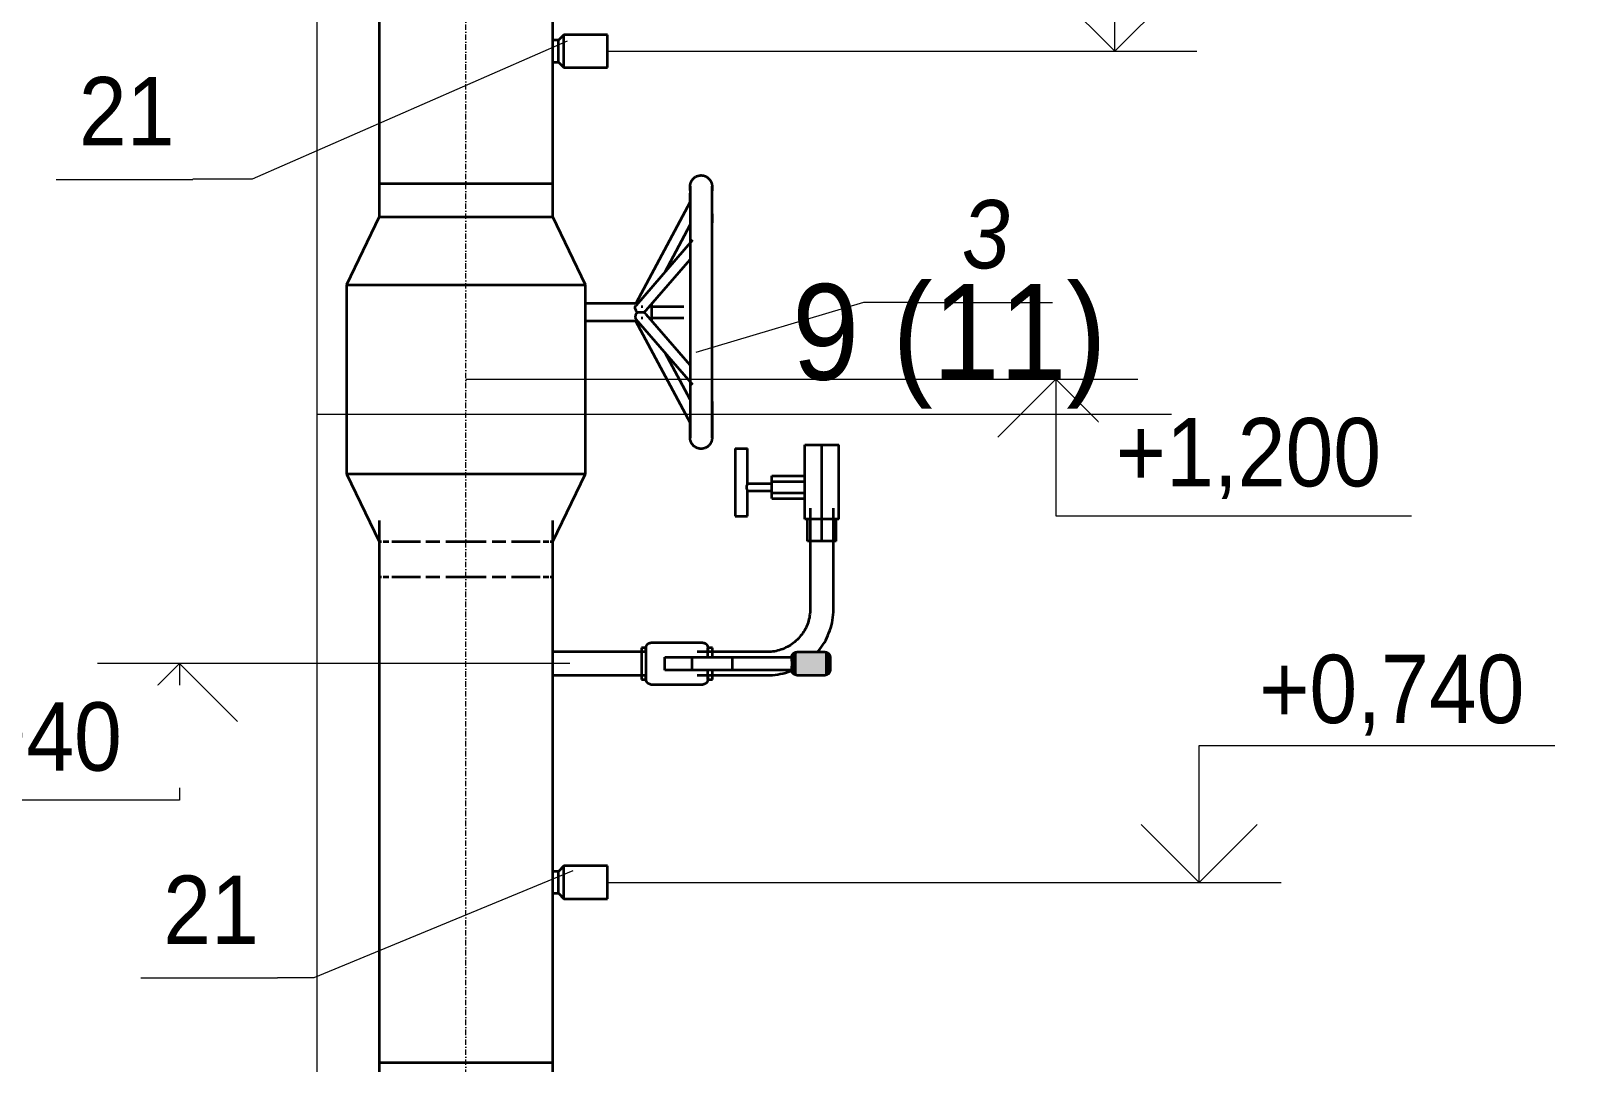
# Model space of a CAD drawing. Header units: millimetres. Extents: x -11989 to -4071, y -1478 to 4600.
# Drawn here: x -5497 to -4071, y 575 to 1518 of the extents above; entities that cross this region are included whole.
import ezdxf

# ---------------------------------------------------------------- set-up
doc = ezdxf.new("R2010")
doc.units = ezdxf.units.MM
doc.linetypes.add('ADSK_Осевая', pattern=[9, 5, -2, 0, -2])
for name, color, linetype, lineweight in [('A-ANNO-NOTE', 7, 'Continuous', 20), ('A-ANNO-SYMB', 7, 'Continuous', 9), ('G-ANNO-DIMS', 7, 'Continuous', 9), ('P-PIPE', 7, 'Continuous', 35), ('P-PIPE-IDEN', 7, 'Continuous', 20)]:
    doc.layers.add(name, color=color, linetype=linetype, lineweight=lineweight)
doc.layers.add('A-DETL-CNTR', color=7, linetype='ADSK_Осевая', lineweight=20, true_color=0xff8000)
doc.styles.add('Arial_I', font='arial.ttf', dxfattribs={"width": 0.9, "height": 87.5})
doc.styles.add('Arial_I_1', font='arial.ttf', dxfattribs={"width": 0.9, "height": 62.5})

# ---------------------------------------------------------------- blocks, each defined once
blk = doc.blocks.new('ADSK_СтальСварка_Отвод_ГОСТ17375-2001 - Исполнение 2-21850150-Разрез 4')
at = {"layer": 'P-PIPE', "color": 11, "true_color": 0xff8080}
for p, q in [((-5100, 575), (-5179.5, 575)), ((-5020.5, 575), (-5100, 575))]:
    blk.add_line(p, q, dxfattribs=at)
at = {"layer": 'P-PIPE', "color": 11, "true_color": 0xff8080, "flags": 128}
for points in [[(-5179.5, 575), (-5179.5, 566), (-5179.5, 557), (-5179.5, 548.1), (-5179.5, 539.2), (-5179.5, 530.3), (-5179.5, 521.5), (-5179.5, 512.8), (-5179.5, 504.2), (-5179.5, 495.7), (-5179.5, 487.4), (-5179.5, 479.2), (-5179.5, 471.1), (-5179.5, 463.2), (-5179.5, 455.5), (-5179.5, 448), (-5179.5, 440.6), (-5179.5, 433.5), (-5179.5, 426.6), (-5179.5, 420), (-5179.5, 413.6), (-5179.5, 407.5), (-5179.5, 401.6), (-5179.5, 396), (-5179.5, 390.7), (-5179.5, 385.7), (-5179.5, 381), (-5179.5, 376.6), (-5179.5, 372.5), (-5179.5, 368.7), (-5179.5, 365.3), (-5179.5, 362.2), (-5179.5, 359.4), (-5179.5, 357), (-5179.5, 355), (-5179.5, 353.3), (-5179.5, 351.9), (-5179.5, 350.9), (-5179.5, 350.3), (-5179.5, 350), (-5179.5, 350)], [(-5020.5, 350), (-5020.5, 350.2), (-5020.5, 350.7), (-5020.5, 351.6), (-5020.5, 352.9), (-5020.5, 354.5), (-5020.5, 356.4), (-5020.5, 358.8), (-5020.5, 361.4), (-5020.5, 364.4), (-5020.5, 367.8), (-5020.5, 371.4), (-5020.5, 375.4), (-5020.5, 379.7), (-5020.5, 384.4), (-5020.5, 389.3), (-5020.5, 394.5), (-5020.5, 400), (-5020.5, 405.8), (-5020.5, 411.9), (-5020.5, 418.2), (-5020.5, 424.8), (-5020.5, 431.6), (-5020.5, 438.7), (-5020.5, 446), (-5020.5, 453.4), (-5020.5, 461.1), (-5020.5, 469), (-5020.5, 477), (-5020.5, 485.1), (-5020.5, 493.5), (-5020.5, 501.9), (-5020.5, 510.5), (-5020.5, 519.2), (-5020.5, 527.9), (-5020.5, 536.8), (-5020.5, 545.7), (-5020.5, 554.6), (-5020.5, 563.6), (-5020.5, 572.6), (-5020.5, 575)]]:
    blk.add_lwpolyline(points, dxfattribs=at)
at = {"layer": 'P-PIPE', "color": 11, "true_color": 0xff8080}
for start, end in [(195, 254.9359), (270, 345), (255, 270)]:
    blk.add_arc((-5100, 350), 79.5, start, end, dxfattribs=at)
blk = doc.blocks.new('Кран шаровый Ду 150 с редуктором под приварку - Кран шаровый Ду 150 с редуктором под приварку-21678832-Разрез 4')
at = {"layer": 'P-PIPE', "color": 11, "true_color": 0xff8080}
for p, q in [((-5179.5, 1379.1), (-5179.5, 1348.4)), ((-5179.5, 1379.1), (-5177.1, 1379.1)), ((-5175.8, 1379.1), (-5170.5, 1379.1)), ((-5167.8, 1379.1), (-5141.6, 1379.1)), ((-5136.6, 1379.1), (-5124, 1379.1)), ((-5118.5, 1379.1), (-5100, 1379.1)), ((-5100, 1379.1), (-5081.5, 1379.1)), ((-5076, 1379.1), (-5063.4, 1379.1)), ((-5058.4, 1379.1), (-5032.2, 1379.1)), ((-5029.5, 1379.1), (-5024.2, 1379.1)), ((-5022.9, 1379.1), (-5020.5, 1379.1)), ((-5020.5, 1348.4), (-5020.5, 1379.1)), ((-4894.9, 1362.3), (-4944.8, 1269.2)), ((-5179.5, 1348.4), (-5209.2, 1286.4)), ((-5179.5, 1348.4), (-5100, 1348.4)), ((-5100, 1348.4), (-5020.5, 1348.4)), ((-4990.8, 1286.4), (-5020.5, 1348.4)), ((-4875, 1353.7), (-4875, 1353.6)), ((-4892.8, 1327.2), (-4944.5, 1267.6)), ((-4917.9, 1298.3), (-4894.9, 1341.2)), ((-4935.1, 1263.1), (-4894.9, 1309.6)), ((-5209.2, 1286.4), (-5209.2, 1113.6)), ((-5209.2, 1286.4), (-5100, 1286.4)), ((-5100, 1286.4), (-4990.8, 1286.4)), ((-4990.8, 1113.6), (-4990.8, 1286.4)), ((-4944.6, 1269.3), (-4990.8, 1269.3)), ((-4938.4, 1266.2), (-4939.9, 1266.2)), ((-4939.9, 1256.2), (-4938.4, 1256.2)), ((-4894.9, 1212.9), (-4935.2, 1259.3)), ((-4930, 1253.3), (-4930, 1269)), ((-4900.9, 1266.2), (-4930, 1266.2)), ((-4930, 1256.2), (-4900.9, 1256.2)), ((-4990.8, 1253.3), (-4944.7, 1253.3)), ((-4944.9, 1253.4), (-4894.9, 1160.1)), ((-4944.6, 1254.9), (-4892.9, 1195.3)), ((-4895, 1181.4), (-4917.9, 1224.2)), ((-5209.2, 1113.6), (-5179.5, 1051.6)), ((-5209.2, 1113.6), (-5100, 1113.6)), ((-5100, 1113.6), (-4990.8, 1113.6)), ((-5020.5, 1051.6), (-4990.8, 1113.6)), ((-5179.5, 1051.6), (-5179.5, 1019.1)), ((-5179.5, 1051.6), (-5177.1, 1051.6)), ((-5175.8, 1051.6), (-5170.5, 1051.6)), ((-5167.8, 1051.6), (-5141.6, 1051.6)), ((-5136.6, 1051.6), (-5124, 1051.6)), ((-5118.5, 1051.6), (-5100, 1051.6)), ((-5100, 1051.6), (-5081.5, 1051.6)), ((-5076, 1051.6), (-5063.4, 1051.6)), ((-5058.4, 1051.6), (-5032.2, 1051.6)), ((-5029.5, 1051.6), (-5024.2, 1051.6)), ((-5022.9, 1051.6), (-5020.5, 1051.6)), ((-5020.5, 1019.1), (-5020.5, 1051.6)), ((-5177.1, 1019.1), (-5179.5, 1019.1)), ((-5170.5, 1019.1), (-5175.8, 1019.1)), ((-5141.6, 1019.1), (-5167.8, 1019.1)), ((-5124, 1019.1), (-5136.6, 1019.1)), ((-5100, 1019.1), (-5118.5, 1019.1)), ((-5081.5, 1019.1), (-5100, 1019.1)), ((-5063.4, 1019.1), (-5076, 1019.1)), ((-5032.2, 1019.1), (-5058.4, 1019.1)), ((-5024.2, 1019.1), (-5029.5, 1019.1)), ((-5020.5, 1019.1), (-5022.9, 1019.1))]:
    blk.add_line(p, q, dxfattribs=at)
at = {"layer": 'P-PIPE', "color": 11, "true_color": 0xff8080, "flags": 128}
for points in [[(-4895, 1376.5), (-4895, 1376.9), (-4895, 1377.3), (-4894.9, 1377.7), (-4894.9, 1378.1), (-4894.8, 1378.4), (-4894.7, 1378.8), (-4894.6, 1379.2), (-4894.5, 1379.6), (-4894.4, 1380), (-4894.2, 1380.4), (-4894, 1380.7), (-4893.9, 1381.1), (-4893.7, 1381.4), (-4893.5, 1381.8), (-4893.3, 1382.1), (-4893, 1382.4), (-4892.8, 1382.7), (-4892.5, 1383.1), (-4892.2, 1383.3), (-4892, 1383.6), (-4891.7, 1383.9), (-4891.4, 1384.2), (-4891.1, 1384.4), (-4890.7, 1384.7), (-4890.4, 1384.9), (-4890.1, 1385.1), (-4889.7, 1385.3), (-4889.4, 1385.5), (-4889, 1385.6), (-4888.6, 1385.8), (-4888.2, 1385.9), (-4887.9, 1386), (-4887.5, 1386.1), (-4887.1, 1386.2), (-4886.7, 1386.3), (-4886.3, 1386.4), (-4885.9, 1386.4), (-4885.5, 1386.4), (-4885.1, 1386.5), (-4885, 1386.5)], [(-4885, 1386.5), (-4884.6, 1386.5), (-4884.2, 1386.4), (-4883.8, 1386.4), (-4883.4, 1386.3), (-4883, 1386.3), (-4882.6, 1386.2), (-4882.2, 1386.1), (-4881.9, 1386), (-4881.5, 1385.8), (-4881.1, 1385.7), (-4880.7, 1385.5), (-4880.4, 1385.3), (-4880, 1385.1), (-4879.7, 1384.9), (-4879.4, 1384.7), (-4879, 1384.5), (-4878.7, 1384.2), (-4878.4, 1384), (-4878.1, 1383.7), (-4877.8, 1383.4), (-4877.6, 1383.1), (-4877.3, 1382.8), (-4877, 1382.5), (-4876.8, 1382.2), (-4876.6, 1381.9), (-4876.4, 1381.5), (-4876.2, 1381.2), (-4876, 1380.8), (-4875.8, 1380.5), (-4875.7, 1380.1), (-4875.5, 1379.7), (-4875.4, 1379.3), (-4875.3, 1378.9), (-4875.2, 1378.6), (-4875.1, 1378.2), (-4875.1, 1377.8), (-4875, 1377.4), (-4875, 1377), (-4875, 1376.6), (-4875, 1376.5)], [(-4895, 1376.5), (-4895, 1376.4), (-4895, 1376.1), (-4895, 1375.6), (-4895, 1375), (-4895, 1374.2), (-4895, 1373.2), (-4895, 1372), (-4895, 1370.6), (-4895, 1369.1), (-4895, 1367.4), (-4895, 1365.5), (-4895, 1363.5), (-4895, 1361.3), (-4895, 1358.9), (-4895, 1356.4), (-4895, 1353.7), (-4895, 1350.9), (-4895, 1347.9), (-4895, 1344.8), (-4895, 1341.6), (-4895, 1338.2), (-4895, 1334.7), (-4895, 1331.1), (-4895, 1327.4), (-4895, 1323.6), (-4895, 1319.7), (-4895, 1315.7), (-4895, 1311.6), (-4895, 1307.4), (-4895, 1303.1), (-4895, 1298.8), (-4895, 1294.4), (-4895, 1290), (-4895, 1285.5), (-4895, 1281), (-4895, 1276.5), (-4895, 1271.9), (-4895, 1267.3), (-4895, 1262.7), (-4895, 1258.1), (-4895, 1253.5), (-4895, 1248.9), (-4895, 1244.4), (-4895, 1239.8), (-4895, 1235.3), (-4895, 1230.9), (-4895, 1226.5), (-4895, 1222.1), (-4895, 1217.8), (-4895, 1213.6), (-4895, 1209.5), (-4895, 1205.4), (-4895, 1201.4), (-4895, 1197.6), (-4895, 1193.8), (-4895, 1190.1), (-4895, 1186.6), (-4895, 1183.1), (-4895, 1179.8), (-4895, 1176.7), (-4895, 1173.6), (-4895, 1170.7), (-4895, 1168), (-4895, 1165.4), (-4895, 1162.9), (-4895, 1160.6), (-4895, 1158.5), (-4895, 1156.5), (-4895, 1154.7), (-4895, 1153.1), (-4895, 1151.7), (-4895, 1150.4), (-4895, 1149.3), (-4895, 1148.4), (-4895, 1147.6), (-4895, 1147.1), (-4895, 1146.7), (-4895, 1146.5), (-4895, 1146.5)], [(-4895, 1372.5), (-4895, 1373.6), (-4895, 1374.6), (-4895, 1375.3), (-4895, 1375.9), (-4895, 1376.2), (-4895, 1376.4), (-4895, 1376.5)], [(-4895, 1360), (-4895, 1362.3), (-4895, 1364.4), (-4895, 1366.4), (-4895, 1368.2), (-4895, 1369.8), (-4895, 1370.3)], [(-4875, 1146.5), (-4875, 1146.6), (-4875, 1146.8), (-4875, 1147.3), (-4875, 1147.9), (-4875, 1148.8), (-4875, 1149.8), (-4875, 1150.9), (-4875, 1152.3), (-4875, 1153.8), (-4875, 1155.5), (-4875, 1157.4), (-4875, 1159.5), (-4875, 1161.7), (-4875, 1164), (-4875, 1166.5), (-4875, 1169.2), (-4875, 1172), (-4875, 1175), (-4875, 1178.1), (-4875, 1181.3), (-4875, 1184.7), (-4875, 1188.2), (-4875, 1191.8), (-4875, 1195.5), (-4875, 1199.3), (-4875, 1203.2), (-4875, 1207.3), (-4875, 1211.4), (-4875, 1215.5), (-4875, 1219.8), (-4875, 1224.1), (-4875, 1228.5), (-4875, 1232.9), (-4875, 1237.4), (-4875, 1241.9), (-4875, 1246.5), (-4875, 1251), (-4875, 1255.6), (-4875, 1260.2), (-4875, 1264.8), (-4875, 1269.4), (-4875, 1274), (-4875, 1278.6), (-4875, 1283.1), (-4875, 1287.6), (-4875, 1292), (-4875, 1296.5), (-4875, 1300.8), (-4875, 1305.1), (-4875, 1309.3), (-4875, 1313.5), (-4875, 1317.5), (-4875, 1321.5), (-4875, 1325.4), (-4875, 1329.1), (-4875, 1332.8), (-4875, 1336.4), (-4875, 1339.8), (-4875, 1343.1), (-4875, 1346.3), (-4875, 1349.3), (-4875, 1352.2), (-4875, 1355), (-4875, 1357.6), (-4875, 1360), (-4875, 1362.3), (-4875, 1364.4), (-4875, 1366.4), (-4875, 1368.2), (-4875, 1369.8), (-4875, 1371.3), (-4875, 1372.5), (-4875, 1373.6), (-4875, 1374.6), (-4875, 1375.3), (-4875, 1375.9), (-4875, 1376.2), (-4875, 1376.4), (-4875, 1376.5)], [(-4875, 1376.5), (-4875, 1376.4), (-4875, 1376.1), (-4875, 1375.6), (-4875, 1375), (-4875, 1374.2), (-4875, 1373.2), (-4875, 1372.4)], [(-4875, 1351.4), (-4875, 1350.9), (-4875, 1347.9), (-4875, 1344.8), (-4875, 1343.1)], [(-4875, 1179.8), (-4875, 1176.7), (-4875, 1173.6), (-4875, 1170.7), (-4875, 1168), (-4875, 1165.4), (-4875, 1162.9), (-4875, 1160.6), (-4875, 1158.5), (-4875, 1156.5), (-4875, 1154.7), (-4875, 1153.1), (-4875, 1151.7), (-4875, 1150.4), (-4875, 1149.3), (-4875, 1148.4), (-4875, 1147.6), (-4875, 1147.1), (-4875, 1146.7), (-4875, 1146.5), (-4875, 1146.5)], [(-4895, 1146.5), (-4895, 1146.6), (-4895, 1146.8), (-4895, 1147.3), (-4895, 1147.9), (-4895, 1148.8), (-4895, 1149.8), (-4895, 1150.9), (-4895, 1152.3), (-4895, 1153.8), (-4895, 1155.5), (-4895, 1157.4), (-4895, 1159.5), (-4895, 1161.7), (-4895, 1162.7)], [(-4885, 1136.5), (-4885.4, 1136.5), (-4885.8, 1136.5), (-4886.2, 1136.5), (-4886.6, 1136.6), (-4887, 1136.7), (-4887.4, 1136.7), (-4887.8, 1136.9), (-4888.1, 1137), (-4888.5, 1137.1), (-4888.9, 1137.3), (-4889.3, 1137.4), (-4889.6, 1137.6), (-4890, 1137.8), (-4890.3, 1138), (-4890.6, 1138.2), (-4891, 1138.4), (-4891.3, 1138.7), (-4891.6, 1138.9), (-4891.9, 1139.2), (-4892.2, 1139.5), (-4892.4, 1139.8), (-4892.7, 1140.1), (-4893, 1140.4), (-4893.2, 1140.7), (-4893.4, 1141.1), (-4893.6, 1141.4), (-4893.8, 1141.7), (-4894, 1142.1), (-4894.2, 1142.5), (-4894.3, 1142.8), (-4894.5, 1143.2), (-4894.6, 1143.6), (-4894.7, 1144), (-4894.8, 1144.4), (-4894.9, 1144.8), (-4894.9, 1145.2), (-4895, 1145.6), (-4895, 1146), (-4895, 1146.4), (-4895, 1146.5)], [(-4875, 1146.5), (-4875, 1146.1), (-4875, 1145.7), (-4875.1, 1145.3), (-4875.1, 1144.9), (-4875.2, 1144.5), (-4875.3, 1144.1), (-4875.4, 1143.7), (-4875.5, 1143.3), (-4875.6, 1142.9), (-4875.8, 1142.6), (-4876, 1142.2), (-4876.1, 1141.8), (-4876.3, 1141.5), (-4876.5, 1141.1), (-4876.7, 1140.8), (-4877, 1140.5), (-4877.2, 1140.2), (-4877.5, 1139.9), (-4877.8, 1139.6), (-4878, 1139.3), (-4878.3, 1139), (-4878.6, 1138.8), (-4878.9, 1138.5), (-4879.3, 1138.3), (-4879.6, 1138), (-4879.9, 1137.8), (-4880.3, 1137.6), (-4880.6, 1137.5), (-4881, 1137.3), (-4881.4, 1137.1), (-4881.8, 1137), (-4882.1, 1136.9), (-4882.5, 1136.8), (-4882.9, 1136.7), (-4883.3, 1136.6), (-4883.7, 1136.5), (-4884.1, 1136.5), (-4884.5, 1136.5), (-4884.9, 1136.5), (-4885, 1136.5)]]:
    blk.add_lwpolyline(points, dxfattribs=at)
at = {"layer": 'P-PIPE', "color": 11, "true_color": 0xff8080}
for points, knots in [([(-4943.2, 1261.2), (-4943.4, 1261), (-4943.8, 1260.7), (-4944.1, 1260.3), (-4944.4, 1259.9), (-4944.6, 1259.5), (-4944.8, 1259.2), (-4944.9, 1258.8), (-4945, 1258.4), (-4945.1, 1258), (-4945.2, 1257.5), (-4945.3, 1257.1), (-4945.2, 1256.9)], [0, 0, 0, 0, 0.166667, 0.25, 0.333333, 0.416667, 0.5, 0.583333, 0.666667, 0.75, 0.833333, 1, 1, 1, 1]), ([(-4943.2, 1261.2), (-4943.5, 1261.4), (-4944, 1261.9), (-4944.6, 1263), (-4945.1, 1264.2), (-4945.2, 1265.2), (-4945.2, 1265.6)], [0, 0, 0, 0, 0.2, 0.4, 0.7, 1, 1, 1, 1]), ([(-4945.2, 1256.9), (-4945.2, 1256.5), (-4945.2, 1256.1), (-4945, 1255.6), (-4944.9, 1255.4), (-4944.8, 1255.2), (-4944.7, 1255), (-4944.6, 1254.9), (-4944.5, 1254.9)], [0, 0, 0, 0, 0.2, 0.3, 0.35, 0.4, 0.45, 0.5, 0.5, 0.5, 0.5]), ([(-4943.4, 1268.9), (-4943.4, 1269), (-4943.6, 1269), (-4943.9, 1269.1), (-4944.3, 1269.2), (-4944.5, 1269.3), (-4944.6, 1269.3)], [0.3215727, 0.3215727, 0.3215727, 0.3215727, 0.375, 0.5, 0.75, 1, 1, 1, 1]), ([(-4937.6, 1261.2), (-4937.7, 1261.2), (-4937.9, 1261.2), (-4938.2, 1261.2), (-4938.5, 1261.2), (-4938.8, 1261.2), (-4939.1, 1261.2), (-4939.4, 1261.2), (-4939.7, 1261.2), (-4940, 1261.2), (-4940.3, 1261.2), (-4940.6, 1261.2), (-4940.9, 1261.2), (-4941.3, 1261.2), (-4941.5, 1261.2), (-4941.8, 1261.2), (-4942.2, 1261.2), (-4942.7, 1261.2), (-4943, 1261.2), (-4943.2, 1261.2)], [0, 0, 0, 0, 0.1, 0.15, 0.2, 0.25, 0.3, 0.35, 0.4, 0.45, 0.5, 0.55, 0.6, 0.65, 0.7, 0.75, 0.8, 0.9, 1, 1, 1, 1]), ([(-4934.8, 1263.6), (-4934.9, 1263.4), (-4935.1, 1263.2), (-4935.3, 1262.9), (-4935.5, 1262.7), (-4935.8, 1262.5), (-4936.4, 1261.9), (-4937, 1261.5), (-4937.6, 1261.2)], [0.4, 0.4, 0.4, 0.4, 0.475, 0.55, 0.5875, 0.625, 0.7, 1, 1, 1, 1]), ([(-4935.1, 1259.2), (-4935.1, 1259.3), (-4935.2, 1259.4), (-4935.3, 1259.5), (-4935.5, 1259.7), (-4935.7, 1259.9), (-4936, 1260.2), (-4936.3, 1260.4), (-4936.6, 1260.6), (-4937, 1260.9), (-4937.3, 1261.1), (-4937.6, 1261.2)], [0.46875, 0.46875, 0.46875, 0.46875, 0.5, 0.53125, 0.5625, 0.625, 0.6875, 0.75, 0.8125, 0.875, 1, 1, 1, 1]), ([(-4943.6, 1253.6), (-4943.6, 1253.6), (-4943.8, 1253.5), (-4943.9, 1253.5), (-4944.1, 1253.4), (-4944.2, 1253.4), (-4944.4, 1253.3), (-4944.5, 1253.3), (-4944.6, 1253.3), (-4944.7, 1253.3)], [0.3333333, 0.3333333, 0.3333333, 0.3333333, 0.4166667, 0.5, 0.5833333, 0.6666667, 0.75, 0.8333333, 1, 1, 1, 1])]:
    blk.add_open_spline(points, degree=3, knots=knots, dxfattribs=at)
blk.add_open_spline([(-4945.2, 1265.6), (-4945.2, 1266), (-4945.1, 1266.8), (-4944.7, 1267.4), (-4944.4, 1267.7)], degree=3, dxfattribs=at)
blk = doc.blocks.new('Закладная бобышка БП-01 - БП01 М20х1_5 _L_50_-V22-Разрез 4')
at = {"layer": 'P-PIPE'}
for p, q in [((-5015.5, 750), (-5020.5, 750)), ((-5020.5, 740), (-5020.5, 750)), ((-5010.5, 755), (-5015.5, 750)), ((-5015.5, 740), (-5015.5, 750)), ((-4970.5, 755), (-5010.5, 755)), ((-5010.5, 740), (-5010.5, 755)), ((-4970.5, 740), (-4970.5, 755)), ((-5020.5, 730), (-5020.5, 740)), ((-5020.5, 730), (-5015.5, 730)), ((-5015.5, 730), (-5015.5, 740)), ((-5015.5, 730), (-5010.5, 725)), ((-5010.5, 725), (-5010.5, 740)), ((-4970.5, 725), (-4970.5, 740)), ((-5010.5, 725), (-4970.5, 725))]:
    blk.add_line(p, q, dxfattribs=at)
blk = doc.blocks.new('Закладная угловая СГК_до70гр_ - Закладная угловая СГК_до70гр_-21984307-Разрез 4')
at = {"layer": 'P-PIPE', "true_color": 0xff8000}
for points in [[(-4800.8, 940), (-4797.6, 940), (-4797.6, 950.5), (-4800.8, 948.8), (-4801.1, 948.7), (-4801.8, 947), (-4801.9, 946), (-4801, 946), (-4802.1, 940), (-4801.4, 940)], [(-4784.9, 940), (-4771.6, 940), (-4771.6, 950.5), (-4797.6, 950.5), (-4797.6, 940)], [(-4767.1, 940), (-4767.1, 945.2), (-4767.5, 947.6), (-4768.4, 948.9), (-4769.7, 949.7), (-4771.6, 950.5), (-4771.6, 940), (-4767.8, 940)], [(-4797.6, 929.5), (-4797.6, 940), (-4802.1, 940), (-4801.5, 934.5), (-4801.3, 934), (-4802, 934), (-4801.5, 932.1), (-4799.9, 930.5), (-4799.5, 930.3)], [(-4771.6, 929.5), (-4771.6, 940), (-4797.6, 940), (-4797.6, 929.5), (-4784.9, 929.5)], [(-4771.6, 929.5), (-4768.8, 930.9), (-4768.4, 931.2), (-4767.5, 932.4), (-4767.1, 934.8), (-4767.1, 940), (-4771.6, 940), (-4771.6, 930.9)]]:
    blk.add_hatch(color=30, dxfattribs=at).paths.add_polyline_path(points)
at = {"layer": 'P-PIPE'}
for p, q in [((-4854, 1136.6), (-4854, 1074.9)), ((-4854, 1136.6), (-4842.5, 1136.6)), ((-4842.5, 1104.4), (-4842.5, 1136.6)), ((-4790.2, 1140), (-4774.6, 1140)), ((-4790.2, 1072), (-4790.2, 1140)), ((-4774.6, 1140), (-4759, 1140)), ((-4774.6, 1072), (-4774.6, 1140)), ((-4759, 1072), (-4759, 1140)), ((-4820.2, 1104.4), (-4842.5, 1104.4)), ((-4820.2, 1106.4), (-4820.2, 1111.6)), ((-4820.2, 1111.6), (-4790.2, 1111.6)), ((-4820.2, 1096), (-4820.2, 1106.4)), ((-4820.2, 1106.4), (-4790.2, 1106.4)), ((-4790.2, 1096), (-4790.2, 1106.4)), ((-4842.5, 1098.1), (-4820.2, 1098.1)), ((-4842.5, 1074.9), (-4842.5, 1098.1)), ((-4820.2, 1090.9), (-4820.2, 1096)), ((-4790.2, 1096), (-4820.2, 1096)), ((-4820.2, 1090.9), (-4790.2, 1090.9)), ((-4854, 1074.9), (-4842.5, 1074.9)), ((-4774.6, 1072), (-4790.2, 1072)), ((-4787.6, 1052), (-4787.6, 1072)), ((-4785.3, 1082), (-4785.3, 990)), ((-4774.6, 1052), (-4774.6, 1072)), ((-4759, 1072), (-4774.6, 1072)), ((-4764, 990), (-4764, 1082)), ((-4761.6, 1052), (-4761.6, 1072)), ((-4774.6, 1052), (-4787.6, 1052)), ((-4761.6, 1052), (-4774.6, 1052)), ((-4883.4, 959), (-4930.9, 959)), ((-4935.2, 950.7), (-5021.9, 950.7)), ((-4935.4, 954.5), (-4939.6, 954.5)), ((-4939.6, 954.5), (-4939.6, 940)), ((-4935.4, 954.5), (-4935.4, 940)), ((-4918.1, 946), (-4893.1, 946)), ((-4918.1, 934), (-4918.1, 946)), ((-4893.1, 946), (-4856.2, 946)), ((-4893.1, 934), (-4893.1, 946)), ((-4824.6, 950.7), (-4888.6, 950.7)), ((-4874.6, 954.5), (-4878.9, 954.5)), ((-4878.9, 946), (-4878.9, 954.5)), ((-4874.6, 946), (-4874.6, 954.5)), ((-4856.2, 946), (-4801, 946)), ((-4856.2, 934), (-4856.2, 946)), ((-4771.6, 950.5), (-4797.6, 950.5)), ((-5021.9, 929.4), (-4935.2, 929.4)), ((-4939.6, 940), (-4939.6, 925.5)), ((-4935.4, 940), (-4935.4, 925.5)), ((-4893.1, 934), (-4918.1, 934)), ((-4856.2, 934), (-4893.1, 934)), ((-4888.6, 929.4), (-4824.6, 929.4)), ((-4878.9, 925.5), (-4878.9, 934)), ((-4874.6, 925.5), (-4874.6, 934)), ((-4801.1, 934), (-4856.2, 934)), ((-4797.6, 929.5), (-4771.6, 929.5)), ((-4939.6, 925.5), (-4935.4, 925.5)), ((-4930.9, 921), (-4883.4, 921)), ((-4878.9, 925.5), (-4874.6, 925.5))]:
    blk.add_line(p, q, dxfattribs=at)
at = {"layer": 'P-PIPE', "flags": 128}
for points in [[(-4785.3, 990), (-4785.3, 988.4), (-4785.4, 986.9), (-4785.5, 985.3), (-4785.8, 983.7), (-4786, 982.2), (-4786.4, 980.6), (-4786.8, 979.1), (-4787.2, 977.6), (-4787.8, 976.1), (-4788.4, 974.7), (-4789, 973.2), (-4789.7, 971.8), (-4790.5, 970.4), (-4791.3, 969.1), (-4792.1, 967.8), (-4793, 966.5), (-4794, 965.3), (-4795, 964.1), (-4796.1, 962.9), (-4797.2, 961.8), (-4798.3, 960.7), (-4799.5, 959.7), (-4800.8, 958.7), (-4802, 957.8), (-4803.3, 956.9), (-4804.7, 956.1), (-4806.1, 955.3), (-4807.5, 954.6), (-4808.9, 953.9), (-4810.3, 953.3), (-4811.8, 952.8), (-4813.3, 952.3), (-4814.8, 951.9), (-4816.4, 951.5), (-4817.9, 951.2), (-4819.5, 951), (-4821, 950.8), (-4822.6, 950.7), (-4824.2, 950.7), (-4824.6, 950.7)], [(-4778.6, 950.5), (-4777.9, 951.4), (-4776.3, 953.3), (-4774.9, 955.2), (-4773.6, 957.2), (-4772.3, 959.3), (-4771.1, 961.4), (-4770, 963.6), (-4769, 965.8), (-4768.1, 968), (-4767.2, 970.3), (-4766.5, 972.6), (-4765.8, 974.9), (-4765.3, 977.3), (-4764.8, 979.7), (-4764.5, 982.1), (-4764.2, 984.5), (-4764, 986.9), (-4764, 989.3), (-4764, 990)], [(-4935.4, 954.5), (-4935.3, 954.7), (-4935.3, 954.9), (-4935.3, 955), (-4935.3, 955.2), (-4935.3, 955.4), (-4935.2, 955.6), (-4935.2, 955.7), (-4935.1, 955.9), (-4935.1, 956.1), (-4935, 956.3), (-4934.9, 956.4), (-4934.8, 956.6), (-4934.8, 956.7), (-4934.7, 956.9), (-4934.6, 957), (-4934.5, 957.2), (-4934.3, 957.3), (-4934.2, 957.5), (-4934.1, 957.6), (-4934, 957.7), (-4933.9, 957.9), (-4933.7, 958), (-4933.6, 958.1), (-4933.4, 958.2), (-4933.3, 958.3), (-4933.1, 958.4), (-4933, 958.5), (-4932.8, 958.6), (-4932.6, 958.6), (-4932.5, 958.7), (-4932.3, 958.8), (-4932.1, 958.8), (-4932, 958.9), (-4931.8, 958.9), (-4931.6, 958.9), (-4931.4, 959), (-4931.3, 959), (-4931.1, 959), (-4930.9, 959), (-4930.9, 959)], [(-4883.4, 959), (-4883.2, 959), (-4883, 959), (-4882.8, 959), (-4882.6, 958.9), (-4882.5, 958.9), (-4882.3, 958.9), (-4882.1, 958.8), (-4881.9, 958.8), (-4881.8, 958.7), (-4881.6, 958.6), (-4881.4, 958.6), (-4881.3, 958.5), (-4881.1, 958.4), (-4881, 958.3), (-4880.8, 958.2), (-4880.7, 958.1), (-4880.5, 958), (-4880.4, 957.9), (-4880.2, 957.8), (-4880.1, 957.6), (-4880, 957.5), (-4879.9, 957.4), (-4879.8, 957.2), (-4879.7, 957.1), (-4879.6, 956.9), (-4879.5, 956.8), (-4879.4, 956.6), (-4879.3, 956.5), (-4879.2, 956.3), (-4879.2, 956.1), (-4879.1, 956), (-4879, 955.8), (-4879, 955.6), (-4878.9, 955.4), (-4878.9, 955.3), (-4878.9, 955.1), (-4878.9, 954.9), (-4878.9, 954.7), (-4878.9, 954.5), (-4878.9, 954.5)], [(-4935.4, 951.2), (-4935.4, 951.5), (-4935.4, 951.9), (-4935.4, 952.2), (-4935.4, 952.5), (-4935.4, 952.8), (-4935.4, 953.1), (-4935.4, 953.3), (-4935.4, 953.5), (-4935.4, 953.7), (-4935.4, 953.9), (-4935.4, 954), (-4935.4, 954.2), (-4935.4, 954.3), (-4935.4, 954.4), (-4935.4, 954.4), (-4935.4, 954.5), (-4935.4, 954.5), (-4935.4, 954.5)], [(-4935.4, 954.5), (-4935.4, 954.5), (-4935.4, 954.5), (-4935.4, 954.4), (-4935.4, 954.3), (-4935.4, 954.2), (-4935.4, 954.1), (-4935.4, 953.9), (-4935.4, 953.8), (-4935.4, 953.6), (-4935.4, 953.4), (-4935.4, 953.1), (-4935.4, 952.9), (-4935.4, 952.6), (-4935.4, 952.3), (-4935.4, 952), (-4935.4, 951.6), (-4935.4, 951.3), (-4935.4, 950.9), (-4935.4, 950.5), (-4935.4, 950.1), (-4935.4, 949.7), (-4935.4, 949.2), (-4935.4, 948.8), (-4935.4, 948.3), (-4935.4, 947.8), (-4935.4, 947.3), (-4935.4, 946.8), (-4935.4, 946.3), (-4935.4, 945.8), (-4935.4, 945.3), (-4935.4, 944.7), (-4935.4, 944.2), (-4935.4, 943.6), (-4935.4, 943), (-4935.4, 942.5), (-4935.4, 941.9), (-4935.4, 941.3), (-4935.4, 940.7), (-4935.4, 940.2), (-4935.4, 940)], [(-4878.9, 946.2), (-4878.9, 946.7), (-4878.9, 947.2), (-4878.9, 947.7), (-4878.9, 948.2), (-4878.9, 948.7), (-4878.9, 949.1), (-4878.9, 949.6), (-4878.9, 950), (-4878.9, 950.4), (-4878.9, 950.8), (-4878.9, 951.2), (-4878.9, 951.5), (-4878.9, 951.9), (-4878.9, 952.2), (-4878.9, 952.5), (-4878.9, 952.8), (-4878.9, 953.1), (-4878.9, 953.3), (-4878.9, 953.5), (-4878.9, 953.7), (-4878.9, 953.9), (-4878.9, 954), (-4878.9, 954.2), (-4878.9, 954.3), (-4878.9, 954.4), (-4878.9, 954.4), (-4878.9, 954.5), (-4878.9, 954.5), (-4878.9, 954.5)], [(-4878.9, 954.5), (-4878.9, 954.5), (-4878.9, 954.5), (-4878.9, 954.4), (-4878.9, 954.3), (-4878.9, 954.2), (-4878.9, 954.1), (-4878.9, 953.9), (-4878.9, 953.8), (-4878.9, 953.6), (-4878.9, 953.4), (-4878.9, 953.1), (-4878.9, 952.9), (-4878.9, 952.6), (-4878.9, 952.3), (-4878.9, 952), (-4878.9, 951.6), (-4878.9, 951.3)], [(-4802.1, 946), (-4802.1, 946.2), (-4802.1, 946.4), (-4802.1, 946.5), (-4802, 946.7), (-4802, 946.9), (-4802, 947.1), (-4801.9, 947.2), (-4801.9, 947.4), (-4801.8, 947.6), (-4801.7, 947.8), (-4801.7, 947.9), (-4801.6, 948.1), (-4801.5, 948.2), (-4801.4, 948.4), (-4801.3, 948.5), (-4801.2, 948.7), (-4801.1, 948.8), (-4801, 949), (-4800.9, 949.1), (-4800.7, 949.2), (-4800.6, 949.4), (-4800.5, 949.5), (-4800.3, 949.6), (-4800.2, 949.7), (-4800, 949.8), (-4799.9, 949.9), (-4799.7, 950), (-4799.6, 950.1), (-4799.4, 950.1), (-4799.2, 950.2), (-4799.1, 950.3), (-4798.9, 950.3), (-4798.7, 950.4), (-4798.5, 950.4), (-4798.4, 950.4), (-4798.2, 950.5), (-4798, 950.5), (-4797.8, 950.5), (-4797.6, 950.5), (-4797.6, 950.5)], [(-4802.1, 942.3), (-4802.1, 942.6), (-4802.1, 942.8), (-4802.1, 943), (-4802.1, 943.2), (-4802.1, 943.4), (-4802.1, 943.6), (-4802.1, 943.8), (-4802.1, 944), (-4802.1, 944.1), (-4802.1, 944.3), (-4802.1, 944.5), (-4802.1, 944.6), (-4802.1, 944.8), (-4802.1, 944.9), (-4802.1, 945), (-4802.1, 945.2), (-4802.1, 945.3), (-4802.1, 945.4), (-4802.1, 945.5), (-4802.1, 945.6), (-4802.1, 945.7), (-4802.1, 945.7), (-4802.1, 945.8), (-4802.1, 945.9), (-4802.1, 945.9), (-4802.1, 945.9), (-4802.1, 946), (-4802.1, 946), (-4802.1, 946)], [(-4802.1, 946), (-4802.1, 946), (-4802.1, 946), (-4802.1, 946), (-4802.1, 945.9), (-4802.1, 945.9), (-4802.1, 945.8), (-4802.1, 945.8), (-4802.1, 945.7), (-4802.1, 945.6), (-4802.1, 945.5), (-4802.1, 945.4), (-4802.1, 945.3), (-4802.1, 945.2), (-4802.1, 945.1), (-4802.1, 945), (-4802.1, 944.8), (-4802.1, 944.7), (-4802.1, 944.5), (-4802.1, 944.3), (-4802.1, 944.2), (-4802.1, 944), (-4802.1, 943.8), (-4802.1, 943.6), (-4802.1, 943.4), (-4802.1, 943.2), (-4802.1, 943), (-4802.1, 942.8), (-4802.1, 942.6), (-4802.1, 942.4), (-4802.1, 942.2), (-4802.1, 941.9), (-4802.1, 941.7), (-4802.1, 941.5), (-4802.1, 941.3), (-4802.1, 941), (-4802.1, 940.8), (-4802.1, 940.5), (-4802.1, 940.3), (-4802.1, 940.1), (-4802.1, 940)], [(-4771.6, 950.5), (-4771.4, 950.5), (-4771.2, 950.5), (-4771.1, 950.5), (-4770.9, 950.4), (-4770.7, 950.4), (-4770.5, 950.4), (-4770.4, 950.3), (-4770.2, 950.3), (-4770, 950.2), (-4769.8, 950.1), (-4769.7, 950.1), (-4769.5, 950), (-4769.4, 949.9), (-4769.2, 949.8), (-4769.1, 949.7), (-4768.9, 949.6), (-4768.8, 949.5), (-4768.6, 949.4), (-4768.5, 949.3), (-4768.4, 949.1), (-4768.2, 949), (-4768.1, 948.9), (-4768, 948.7), (-4767.9, 948.6), (-4767.8, 948.4), (-4767.7, 948.3), (-4767.6, 948.1), (-4767.5, 948), (-4767.5, 947.8), (-4767.4, 947.6), (-4767.3, 947.5), (-4767.3, 947.3), (-4767.2, 947.1), (-4767.2, 946.9), (-4767.2, 946.8), (-4767.1, 946.6), (-4767.1, 946.4), (-4767.1, 946.2), (-4767.1, 946), (-4767.1, 946)], [(-4767.1, 940), (-4767.1, 940.2), (-4767.1, 940.5), (-4767.1, 940.7), (-4767.1, 941), (-4767.1, 941.2), (-4767.1, 941.4), (-4767.1, 941.7), (-4767.1, 941.9), (-4767.1, 942.1), (-4767.1, 942.3), (-4767.1, 942.6), (-4767.1, 942.8), (-4767.1, 943), (-4767.1, 943.2), (-4767.1, 943.4), (-4767.1, 943.6), (-4767.1, 943.8), (-4767.1, 944), (-4767.1, 944.1), (-4767.1, 944.3), (-4767.1, 944.5), (-4767.1, 944.6), (-4767.1, 944.8), (-4767.1, 944.9), (-4767.1, 945), (-4767.1, 945.2), (-4767.1, 945.3), (-4767.1, 945.4), (-4767.1, 945.5), (-4767.1, 945.6), (-4767.1, 945.7), (-4767.1, 945.7), (-4767.1, 945.8), (-4767.1, 945.9), (-4767.1, 945.9), (-4767.1, 945.9), (-4767.1, 946), (-4767.1, 946), (-4767.1, 946)], [(-4767.1, 946), (-4767.1, 946), (-4767.1, 946), (-4767.1, 946), (-4767.1, 945.9), (-4767.1, 945.9), (-4767.1, 945.8), (-4767.1, 945.8), (-4767.1, 945.7), (-4767.1, 945.6), (-4767.1, 945.5), (-4767.1, 945.4), (-4767.1, 945.3), (-4767.1, 945.2), (-4767.1, 945.1), (-4767.1, 945), (-4767.1, 944.8), (-4767.1, 944.7), (-4767.1, 944.5), (-4767.1, 944.3), (-4767.1, 944.2), (-4767.1, 944), (-4767.1, 943.8), (-4767.1, 943.6), (-4767.1, 943.4), (-4767.1, 943.2), (-4767.1, 943), (-4767.1, 942.8), (-4767.1, 942.6), (-4767.1, 942.4), (-4767.1, 942.2), (-4767.1, 941.9), (-4767.1, 941.7), (-4767.1, 941.5), (-4767.1, 941.3), (-4767.1, 941), (-4767.1, 940.8), (-4767.1, 940.5), (-4767.1, 940.3), (-4767.1, 940.1)], [(-4935.4, 940), (-4935.4, 939.4), (-4935.4, 938.8), (-4935.4, 938.3), (-4935.4, 937.7), (-4935.4, 937.1), (-4935.4, 936.6), (-4935.4, 936), (-4935.4, 935.4), (-4935.4, 934.9), (-4935.4, 934.4), (-4935.4, 933.8), (-4935.4, 933.3), (-4935.4, 932.8), (-4935.4, 932.3), (-4935.4, 931.8), (-4935.4, 931.3), (-4935.4, 930.9), (-4935.4, 930.4), (-4935.4, 930), (-4935.4, 929.6), (-4935.4, 929.2), (-4935.4, 928.8), (-4935.4, 928.5), (-4935.4, 928.1), (-4935.4, 927.8), (-4935.4, 927.5), (-4935.4, 927.2), (-4935.4, 926.9), (-4935.4, 926.7), (-4935.4, 926.5), (-4935.4, 926.3), (-4935.4, 926.1), (-4935.4, 926), (-4935.4, 925.8), (-4935.4, 925.7), (-4935.4, 925.6), (-4935.4, 925.6), (-4935.4, 925.5), (-4935.4, 925.5), (-4935.4, 925.5)], [(-4935.4, 925.5), (-4935.4, 925.5), (-4935.4, 925.5), (-4935.4, 925.6), (-4935.4, 925.7), (-4935.4, 925.8), (-4935.4, 925.9), (-4935.4, 926.1), (-4935.4, 926.2), (-4935.4, 926.4), (-4935.4, 926.6), (-4935.4, 926.9), (-4935.4, 927.1), (-4935.4, 927.4), (-4935.4, 927.7), (-4935.4, 928), (-4935.4, 928.4)], [(-4878.9, 925.5), (-4878.9, 925.5), (-4878.9, 925.5), (-4878.9, 925.6), (-4878.9, 925.7), (-4878.9, 925.8), (-4878.9, 925.9), (-4878.9, 926.1), (-4878.9, 926.2), (-4878.9, 926.4), (-4878.9, 926.6), (-4878.9, 926.9), (-4878.9, 927.1), (-4878.9, 927.4), (-4878.9, 927.7), (-4878.9, 928), (-4878.9, 928.4), (-4878.9, 928.7), (-4878.9, 929.1), (-4878.9, 929.5), (-4878.9, 929.9), (-4878.9, 930.3), (-4878.9, 930.8), (-4878.9, 931.2), (-4878.9, 931.7), (-4878.9, 932.2), (-4878.9, 932.7), (-4878.9, 933.2), (-4878.9, 933.7), (-4878.9, 934)], [(-4878.9, 928.5), (-4878.9, 928.1), (-4878.9, 927.8), (-4878.9, 927.5), (-4878.9, 927.2), (-4878.9, 926.9), (-4878.9, 926.7), (-4878.9, 926.5), (-4878.9, 926.3), (-4878.9, 926.1), (-4878.9, 926), (-4878.9, 925.8), (-4878.9, 925.7), (-4878.9, 925.6), (-4878.9, 925.6), (-4878.9, 925.5), (-4878.9, 925.5), (-4878.9, 925.5)], [(-4824.6, 929.4), (-4822.2, 929.4), (-4819.8, 929.5), (-4817.3, 929.8), (-4814.9, 930.1), (-4812.6, 930.6), (-4810.2, 931.1), (-4807.8, 931.7), (-4805.5, 932.4), (-4803.2, 933.2), (-4801.9, 933.8)], [(-4802.1, 940), (-4802.1, 939.8), (-4802.1, 939.5), (-4802.1, 939.3), (-4802.1, 939), (-4802.1, 938.8), (-4802.1, 938.6), (-4802.1, 938.3), (-4802.1, 938.1), (-4802.1, 937.9), (-4802.1, 937.7), (-4802.1, 937.4), (-4802.1, 937.2), (-4802.1, 937), (-4802.1, 936.8), (-4802.1, 936.6), (-4802.1, 936.4), (-4802.1, 936.2), (-4802.1, 936), (-4802.1, 935.9), (-4802.1, 935.7), (-4802.1, 935.5), (-4802.1, 935.4), (-4802.1, 935.2), (-4802.1, 935.1), (-4802.1, 935), (-4802.1, 934.8), (-4802.1, 934.7), (-4802.1, 934.6), (-4802.1, 934.5), (-4802.1, 934.4), (-4802.1, 934.3), (-4802.1, 934.3), (-4802.1, 934.2), (-4802.1, 934.1), (-4802.1, 934.1), (-4802.1, 934.1), (-4802.1, 934), (-4802.1, 934), (-4802.1, 934)], [(-4802.1, 934), (-4802.1, 934), (-4802.1, 934), (-4802.1, 934), (-4802.1, 934.1), (-4802.1, 934.1), (-4802.1, 934.2), (-4802.1, 934.2), (-4802.1, 934.3), (-4802.1, 934.4), (-4802.1, 934.5), (-4802.1, 934.6), (-4802.1, 934.7), (-4802.1, 934.8), (-4802.1, 934.9), (-4802.1, 935), (-4802.1, 935.2), (-4802.1, 935.3), (-4802.1, 935.5), (-4802.1, 935.7), (-4802.1, 935.8), (-4802.1, 936), (-4802.1, 936.2), (-4802.1, 936.4), (-4802.1, 936.6), (-4802.1, 936.8), (-4802.1, 937), (-4802.1, 937.2), (-4802.1, 937.4), (-4802.1, 937.6), (-4802.1, 937.8)], [(-4797.6, 929.5), (-4797.8, 929.5), (-4798, 929.5), (-4798.1, 929.5), (-4798.3, 929.6), (-4798.5, 929.6), (-4798.7, 929.6), (-4798.8, 929.7), (-4799, 929.7), (-4799.2, 929.8), (-4799.4, 929.9), (-4799.5, 929.9), (-4799.7, 930), (-4799.8, 930.1), (-4800, 930.2), (-4800.1, 930.3), (-4800.3, 930.4), (-4800.4, 930.5), (-4800.6, 930.6), (-4800.7, 930.7), (-4800.8, 930.9), (-4801, 931), (-4801.1, 931.1), (-4801.2, 931.3), (-4801.3, 931.4), (-4801.4, 931.6), (-4801.5, 931.7), (-4801.6, 931.9), (-4801.7, 932), (-4801.7, 932.2), (-4801.8, 932.4), (-4801.9, 932.5), (-4801.9, 932.7), (-4802, 932.9), (-4802, 933.1), (-4802, 933.2), (-4802.1, 933.4), (-4802.1, 933.6), (-4802.1, 933.8), (-4802.1, 934), (-4802.1, 934)], [(-4767.1, 934), (-4767.1, 933.8), (-4767.1, 933.6), (-4767.1, 933.5), (-4767.2, 933.3), (-4767.2, 933.1), (-4767.2, 932.9), (-4767.3, 932.8), (-4767.3, 932.6), (-4767.4, 932.4), (-4767.5, 932.2), (-4767.5, 932.1), (-4767.6, 931.9), (-4767.7, 931.8), (-4767.8, 931.6), (-4767.9, 931.5), (-4768, 931.3), (-4768.1, 931.2), (-4768.2, 931), (-4768.3, 930.9), (-4768.5, 930.8), (-4768.6, 930.6), (-4768.7, 930.5), (-4768.9, 930.4), (-4769, 930.3), (-4769.2, 930.2), (-4769.3, 930.1), (-4769.5, 930), (-4769.6, 929.9), (-4769.8, 929.9), (-4770, 929.8), (-4770.1, 929.7), (-4770.3, 929.7), (-4770.5, 929.6), (-4770.7, 929.6), (-4770.8, 929.6), (-4771, 929.5), (-4771.2, 929.5), (-4771.4, 929.5), (-4771.6, 929.5), (-4771.6, 929.5)], [(-4767.1, 940), (-4767.1, 939.8), (-4767.1, 939.5), (-4767.1, 939.3), (-4767.1, 939), (-4767.1, 938.8), (-4767.1, 938.6), (-4767.1, 938.3), (-4767.1, 938.1), (-4767.1, 937.9), (-4767.1, 937.7), (-4767.1, 937.4), (-4767.1, 937.2), (-4767.1, 937), (-4767.1, 936.8), (-4767.1, 936.6), (-4767.1, 936.4), (-4767.1, 936.2), (-4767.1, 936), (-4767.1, 935.9), (-4767.1, 935.7), (-4767.1, 935.5), (-4767.1, 935.4), (-4767.1, 935.2), (-4767.1, 935.1), (-4767.1, 935), (-4767.1, 934.8), (-4767.1, 934.7), (-4767.1, 934.6), (-4767.1, 934.5), (-4767.1, 934.4), (-4767.1, 934.3), (-4767.1, 934.3), (-4767.1, 934.2), (-4767.1, 934.1), (-4767.1, 934.1), (-4767.1, 934.1), (-4767.1, 934), (-4767.1, 934), (-4767.1, 934)], [(-4767.1, 934), (-4767.1, 934), (-4767.1, 934), (-4767.1, 934), (-4767.1, 934.1), (-4767.1, 934.1), (-4767.1, 934.2), (-4767.1, 934.2), (-4767.1, 934.3), (-4767.1, 934.4), (-4767.1, 934.5), (-4767.1, 934.6), (-4767.1, 934.7), (-4767.1, 934.8), (-4767.1, 934.9), (-4767.1, 935), (-4767.1, 935.2), (-4767.1, 935.3), (-4767.1, 935.5), (-4767.1, 935.7), (-4767.1, 935.8), (-4767.1, 936), (-4767.1, 936.2), (-4767.1, 936.4), (-4767.1, 936.6), (-4767.1, 936.8), (-4767.1, 937), (-4767.1, 937.2), (-4767.1, 937.4), (-4767.1, 937.6), (-4767.1, 937.8), (-4767.1, 938.1), (-4767.1, 938.3), (-4767.1, 938.5), (-4767.1, 938.7), (-4767.1, 939), (-4767.1, 939.2), (-4767.1, 939.5), (-4767.1, 939.7), (-4767.1, 939.9), (-4767.1, 940)], [(-4930.9, 921), (-4931, 921), (-4931.2, 921), (-4931.4, 921), (-4931.6, 921.1), (-4931.7, 921.1), (-4931.9, 921.1), (-4932.1, 921.2), (-4932.3, 921.2), (-4932.4, 921.3), (-4932.6, 921.4), (-4932.8, 921.4), (-4932.9, 921.5), (-4933.1, 921.6), (-4933.2, 921.7), (-4933.4, 921.8), (-4933.5, 921.9), (-4933.7, 922), (-4933.8, 922.1), (-4934, 922.2), (-4934.1, 922.4), (-4934.2, 922.5), (-4934.3, 922.6), (-4934.4, 922.8), (-4934.5, 922.9), (-4934.6, 923.1), (-4934.7, 923.2), (-4934.8, 923.4), (-4934.9, 923.5), (-4935, 923.7), (-4935, 923.9), (-4935.1, 924), (-4935.2, 924.2), (-4935.2, 924.4), (-4935.3, 924.6), (-4935.3, 924.7), (-4935.3, 924.9), (-4935.3, 925.1), (-4935.3, 925.3), (-4935.4, 925.5), (-4935.4, 925.5)], [(-4878.9, 925.5), (-4878.9, 925.3), (-4878.9, 925.1), (-4878.9, 925), (-4878.9, 924.8), (-4878.9, 924.6), (-4879, 924.4), (-4879, 924.3), (-4879.1, 924.1), (-4879.1, 923.9), (-4879.2, 923.7), (-4879.3, 923.6), (-4879.4, 923.4), (-4879.4, 923.3), (-4879.5, 923.1), (-4879.6, 923), (-4879.7, 922.8), (-4879.9, 922.7), (-4880, 922.5), (-4880.1, 922.4), (-4880.2, 922.3), (-4880.3, 922.1), (-4880.5, 922), (-4880.6, 921.9), (-4880.8, 921.8), (-4880.9, 921.7), (-4881.1, 921.6), (-4881.2, 921.5), (-4881.4, 921.4), (-4881.6, 921.4), (-4881.7, 921.3), (-4881.9, 921.2), (-4882.1, 921.2), (-4882.2, 921.1), (-4882.4, 921.1), (-4882.6, 921.1), (-4882.8, 921), (-4882.9, 921), (-4883.1, 921), (-4883.3, 921), (-4883.4, 921)]]:
    blk.add_lwpolyline(points, dxfattribs=at)
at = {"layer": 'P-PIPE'}
blk.add_open_spline([(-4842.5, 1104.4), (-4842.6, 1104.4), (-4842.6, 1104.4), (-4842.6, 1104.3), (-4842.7, 1104.2), (-4842.7, 1104.1), (-4842.8, 1104), (-4842.8, 1103.8), (-4842.9, 1103.7), (-4843, 1103.5), (-4843.1, 1103.3), (-4843.2, 1103.1), (-4843.2, 1102.8), (-4843.3, 1102.6), (-4843.4, 1102.3), (-4843.4, 1102.1), (-4843.5, 1101.8), (-4843.5, 1101.5), (-4843.5, 1101.2), (-4843.5, 1101), (-4843.5, 1100.7), (-4843.4, 1100.4), (-4843.4, 1100.2), (-4843.3, 1099.9), (-4843.2, 1099.7), (-4843.2, 1099.4), (-4843.1, 1099.2), (-4843, 1099), (-4842.9, 1098.8), (-4842.8, 1098.7), (-4842.8, 1098.5), (-4842.7, 1098.4), (-4842.7, 1098.3), (-4842.6, 1098.2), (-4842.6, 1098.1), (-4842.6, 1098.1), (-4842.5, 1098.1)], degree=3, knots=[0, 0, 0, 0, 0.055556, 0.083333, 0.111111, 0.138889, 0.166667, 0.194444, 0.222222, 0.25, 0.277778, 0.305556, 0.333333, 0.361111, 0.388889, 0.416667, 0.444444, 0.472222, 0.5, 0.527778, 0.555556, 0.583333, 0.611111, 0.638889, 0.666667, 0.694444, 0.722222, 0.75, 0.777778, 0.805556, 0.833333, 0.861111, 0.888889, 0.916667, 0.944444, 1, 1, 1, 1], dxfattribs=at)
blk = doc.blocks.new('Высотные отметки - Стрелка вниз-21186972-Разрез 4')
at = {"layer": 'A-ANNO-NOTE'}
for p, q in [((-9797.1, 1200), (-9947.1, 1200)), ((-9872.1, 1200), (-9925.1, 1147)), ((-9872.1, 1200), (-9819.1, 1147)), ((-9872.1, 1200), (-9872.1, 1075)), ((-9872.1, 1075), (-10197.1, 1075))]:
    blk.add_line(p, q, dxfattribs=at)
blk = doc.blocks.new('ADSK_M_Арматура трубопроводов - ADSK_Позиция_5-21821011-Разрез 4')
at = {"layer": 'P-PIPE-IDEN'}
blk.add_line((-10366.2, 2065.5), (-10241.2, 2065.5), dxfattribs=at)
blk = doc.blocks.new('Разрез - Номер вида и Номер листа-14073-Разрез 4')
at = {"layer": 'A-ANNO-SYMB', "lineweight": 20}
blk.add_line((-4855, 1168.2), (-4455, 1168.2), dxfattribs=at)
blk = doc.blocks.new('Высотные отметки - Стрелка вверх-261779-Разрез 4')
at = {"layer": 'A-ANNO-NOTE'}
for p, q in [((-10905.2, 1920.5), (-11230.2, 1920.5)), ((-10905.2, 1795.5), (-10905.2, 1920.5)), ((-10905.2, 1795.5), (-10958.2, 1848.5)), ((-10905.2, 1795.5), (-10852.1, 1848.5)), ((-10830.2, 1795.5), (-10980.2, 1795.5))]:
    blk.add_line(p, q, dxfattribs=at)

msp = doc.modelspace()

# ---------------------------------------------------------------- linework, layer by layer
at = {"layer": 'A-ANNO-SYMB', "lineweight": 20}
for p, q in [((-5236, -630.3), (-5236, 2966.8)), ((-5236, 1168.2), (-4855, 1168.2))]:
    msp.add_line(p, q, dxfattribs=at)
at = {"layer": 'A-DETL-CNTR'}
msp.add_line((-5100, 300.1), (-5100, 2200.1), dxfattribs=at)
at = {"layer": 'G-ANNO-DIMS', "color": 142, "lineweight": 20, "true_color": 0x0080c0}
for p, q in [((-4970.5, 1500), (-4637.9, 1500)), ((-4637.9, 1500), (-4506.7, 1500)), ((-4970.5, 740), (-4519.6, 740)), ((-4519.6, 740), (-4429.5, 740))]:
    msp.add_line(p, q, dxfattribs=at)
at = {"layer": 'G-ANNO-DIMS', "lineweight": 20}
for p, q in [((-5100, 1200), (-4699.6, 1200)), ((-4699.6, 1200), (-4560.6, 1200)), ((-5313.4, 940), (-5361.9, 940)), ((-5004.9, 940), (-5313.4, 940))]:
    msp.add_line(p, q, dxfattribs=at)
at = {"layer": 'P-PIPE', "color": 11, "true_color": 0xff8080}
for p, q in [((-5179.5, 2262.5), (-5179.5, 1379.1)), ((-5020.5, 1379.1), (-5020.5, 2262.5)), ((-5176.8, 1379.1), (-5175.8, 1379.1)), ((-5170.6, 1379.1), (-5167.8, 1379.1)), ((-5141.6, 1379.1), (-5136.6, 1379.1)), ((-5124, 1379.1), (-5118.5, 1379.1)), ((-5081.5, 1379.1), (-5076, 1379.1)), ((-5063.4, 1379.1), (-5058.4, 1379.1)), ((-5032.2, 1379.1), (-5029.5, 1379.1)), ((-5024.2, 1379.1), (-5023.2, 1379.1)), ((-5179.5, 1070.9), (-5179.5, 575)), ((-5020.5, 575), (-5020.5, 1070.9))]:
    msp.add_line(p, q, dxfattribs=at)
at = {"layer": 'P-PIPE-IDEN'}
for p, q in [((-5007.5, 1509.2), (-5295.6, 1382.9)), ((-5295.6, 1382.9), (-5349.6, 1382.9)), ((-4889.4, 1224.9), (-4736.3, 1270.4)), ((-4736.3, 1270.4), (-4688.8, 1270.4)), ((-5002.4, 750.4), (-5239, 652.7)), ((-5239, 652.7), (-5272.4, 652.7))]:
    msp.add_line(p, q, dxfattribs=at)

# ---------------------------------------------------------------- block references
at = {"layer": 'G-ANNO-DIMS', "lineweight": 20, "extrusion": (0, 0, -1)}
for name, p in [('Высотные отметки - Стрелка вверх-261779-Разрез 4', (15411.9, -295.5)), ('Высотные отметки - Стрелка вниз-21186972-Разрез 4', (14432.7, 0)), ('Высотные отметки - Стрелка вверх-261779-Разрез 4', (15334.7, -1055.5))]:
    msp.add_blockref(name, p, dxfattribs=at)
at = {"layer": 'G-ANNO-DIMS', "lineweight": 20}
msp.add_blockref('Высотные отметки - Стрелка вниз-21186972-Разрез 4', (4510.2, -260), dxfattribs=at)
at = {"layer": 'P-PIPE'}
for name, p in [('Закладная бобышка БП-01 - БП01 М20х1_5 _L_50_-V22-Разрез 4', (0, 760)), ('Закладная угловая СГК_до70гр_ - Закладная угловая СГК_до70гр_-21984307-Разрез 4', (0, 0)), ('Закладная бобышка БП-01 - БП01 М20х1_5 _L_50_-V22-Разрез 4', (0, 0))]:
    msp.add_blockref(name, p, dxfattribs=at)
at = {"layer": 'P-PIPE', "color": 11, "true_color": 0xff8080}
for name in ['Кран шаровый Ду 150 с редуктором под приварку - Кран шаровый Ду 150 с редуктором под приварку-21678832-Разрез 4', 'ADSK_СтальСварка_Отвод_ГОСТ17375-2001 - Исполнение 2-21850150-Разрез 4']:
    msp.add_blockref(name, (0, 0), dxfattribs=at)
at = {"layer": 'P-PIPE-IDEN'}
for p in [(4891.6, -682.7), (5677.4, -795.2), (4968.8, -1412.8)]:
    msp.add_blockref('ADSK_M_Арматура трубопроводов - ADSK_Позиция_5-21821011-Разрез 4', p, dxfattribs=at)

# ---------------------------------------------------------------- texts
at = {"layer": 'P-PIPE-IDEN', "lineweight": 9, "char_height": 62.5, "attachment_point": 1, "style": 'Arial_I_1', "bg_fill": 3, "box_fill_scale": 1.25, "bg_fill_color": 256, "bg_fill_true_color": 13158600, "bg_fill_transparency": 0}
for s, insert, width in [('21', (-5453.9, 1476.4), 104.62), ('\\fArial|b0|i1|c204|p34|;\\W.9;3', (-4646.6, 1363.9), 52.31), ('21', (-5376.8, 746.2), 104.62)]:
    msp.add_mtext(s, dxfattribs=dict(at, insert=insert, width=width))

# ---------------------------------------------------------------- next in the draw order: texts
at = {"layer": 'G-ANNO-DIMS', "lineweight": 20, "char_height": 62.5, "width": 288.476, "attachment_point": 1, "line_spacing_factor": 0.941778, "style": 'Arial_I_1', "bg_fill": 3, "box_fill_scale": 1.25, "bg_fill_color": 256, "bg_fill_true_color": 13158600, "bg_fill_transparency": 0}
for s, insert in [('+1,200', (-4505.8, 1164.6)), ('+0,940', (-5657.1, 904.6))]:
    msp.add_mtext(s, dxfattribs=dict(at, insert=insert))
at = {"layer": 'G-ANNO-DIMS', "color": 142, "lineweight": 20, "true_color": 0x0080c0, "insert": (-4374.7, 948.1), "char_height": 62.5, "width": 288.476, "attachment_point": 1, "line_spacing_factor": 0.941778, "style": 'Arial_I_1', "bg_fill": 3, "box_fill_scale": 1.25, "bg_fill_color": 256, "bg_fill_true_color": 13158600, "bg_fill_transparency": 0}
msp.add_mtext('+0,740', dxfattribs=at)

# ---------------------------------------------------------------- next in the draw order: block references
at = {"layer": 'A-ANNO-SYMB', "lineweight": 20}
msp.add_blockref('Разрез - Номер вида и Номер листа-14073-Разрез 4', (0, 0), dxfattribs=at)

# ---------------------------------------------------------------- next in the draw order: texts
at = {"layer": 'A-ANNO-SYMB', "insert": (-4801.7, 1287.1), "char_height": 87.5, "width": 355.348, "attachment_point": 1, "style": 'Arial_I'}
msp.add_mtext('9 (11)', dxfattribs=at)

doc.saveas('drawing.dxf')
